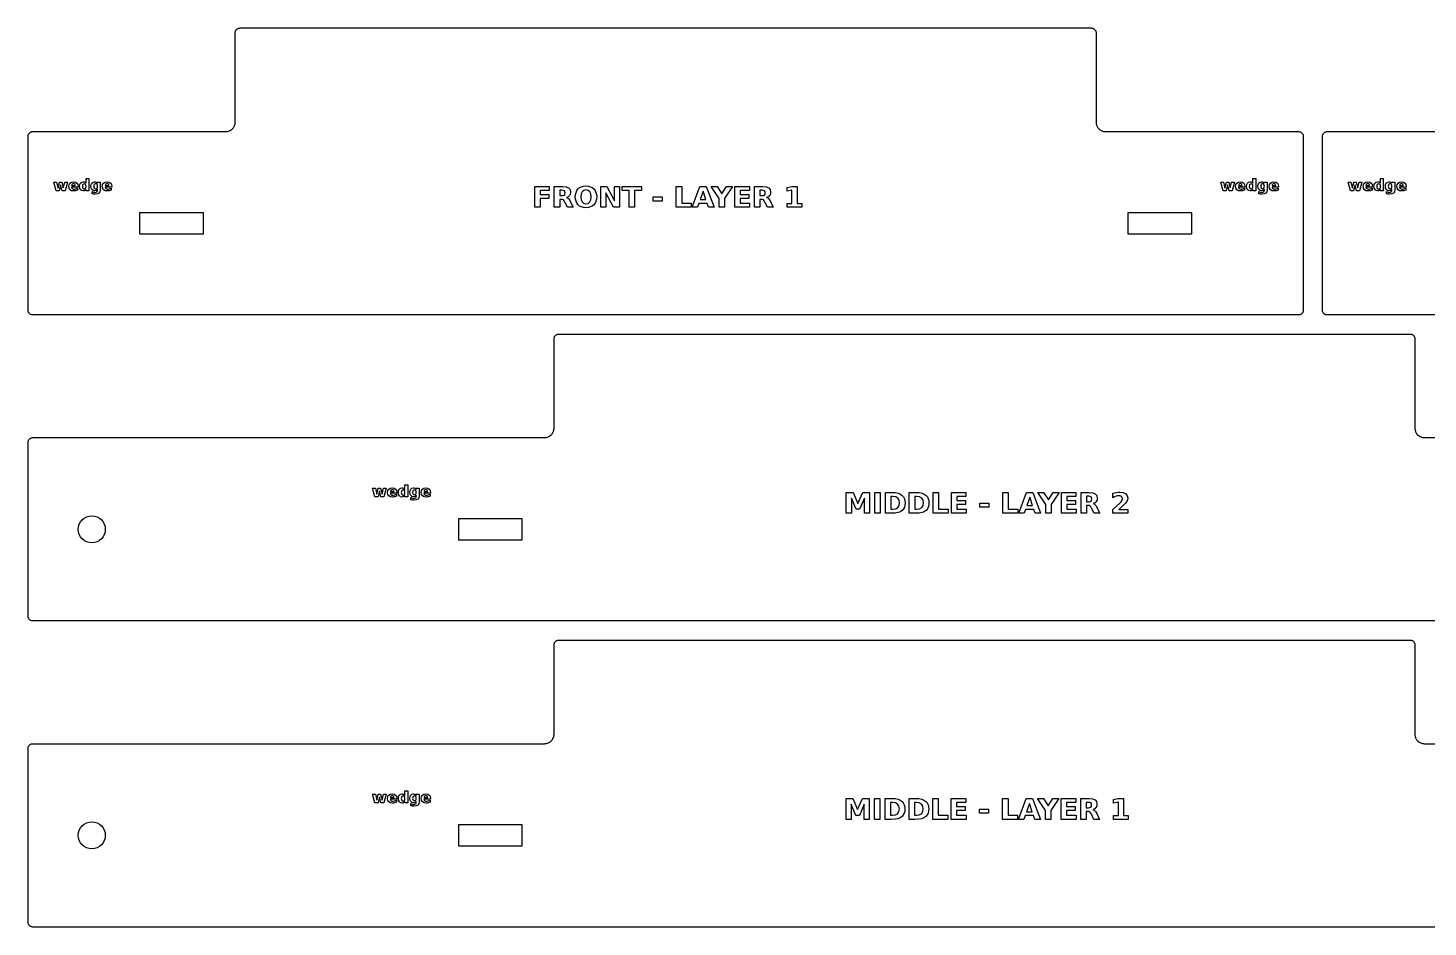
# Model space of a CAD drawing. Header units: millimetres. Extents: x 6 to 885, y 6 to 548.
# Drawn here: x 6 to 445.1, y 6 to 288 of the extents above; entities that cross this region are included whole.
import ezdxf

# ---------------------------------------------------------------- set-up
doc = ezdxf.new("R2010")
doc.units = ezdxf.units.MM
doc.layers.add('CUT', color=1, linetype='Continuous')
doc.layers.add('ENGRAVE', color=5, linetype='Continuous')

msp = doc.modelspace()

# ---------------------------------------------------------------- linework, layer by layer
at = {"layer": 'CUT'}
for points in [[(6.93, 198.11), (6.79, 198.18), (6.67, 198.25), (6.55, 198.34), (6.44, 198.44), (6.34, 198.55), (6.25, 198.67), (6.18, 198.79), (6.11, 198.93), (6.06, 199.06), (6.03, 199.21), (6.01, 199.35), (6, 199.5), (6, 254), (6.01, 254.15), (6.03, 254.29), (6.06, 254.44), (6.11, 254.57), (6.18, 254.71), (6.25, 254.83), (6.34, 254.95), (6.44, 255.06), (6.55, 255.16), (6.67, 255.25), (6.79, 255.32), (6.93, 255.39), (7.06, 255.44), (7.21, 255.47), (7.35, 255.49), (7.5, 255.5), (67.98, 255.5), (68.02, 255.5), (68.26, 255.51), (68.33, 255.52), (68.55, 255.55), (68.62, 255.57), (68.84, 255.62), (68.91, 255.64), (69.11, 255.72), (69.18, 255.74), (69.38, 255.84), (69.45, 255.87), (69.64, 255.99), (69.7, 256.03), (69.87, 256.16), (69.93, 256.21), (70.09, 256.35), (70.15, 256.41), (70.29, 256.57), (70.34, 256.63), (70.47, 256.8), (70.51, 256.86), (70.63, 257.05), (70.66, 257.12), (70.76, 257.32), (70.78, 257.39), (70.86, 257.59), (70.88, 257.66), (70.93, 257.88), (70.95, 257.95), (70.98, 258.17), (70.99, 258.24), (71, 258.48), (71, 258.52), (71, 286.5), (71.01, 286.65), (71.03, 286.79), (71.06, 286.94), (71.11, 287.07), (71.18, 287.21), (71.25, 287.33), (71.34, 287.45), (71.44, 287.56), (71.55, 287.66), (71.67, 287.75), (71.79, 287.82), (71.93, 287.89), (72.06, 287.94), (72.21, 287.97), (72.35, 287.99), (72.5, 288), (339.5, 288), (339.65, 287.99), (339.79, 287.97), (339.94, 287.94), (340.07, 287.89), (340.21, 287.82), (340.33, 287.75), (340.45, 287.66), (340.56, 287.56), (340.66, 287.45), (340.75, 287.33), (340.82, 287.21), (340.89, 287.07), (340.94, 286.94), (340.97, 286.79), (340.99, 286.65), (341, 286.5), (341, 258.52), (341, 258.48), (341.01, 258.24), (341.02, 258.17), (341.05, 257.95), (341.07, 257.88), (341.12, 257.66), (341.14, 257.59), (341.22, 257.39), (341.24, 257.32), (341.34, 257.12), (341.37, 257.05), (341.49, 256.86), (341.53, 256.8), (341.66, 256.63), (341.71, 256.57), (341.85, 256.41), (341.91, 256.35), (342.07, 256.21), (342.13, 256.16), (342.3, 256.03), (342.36, 255.99), (342.55, 255.87), (342.62, 255.84), (342.82, 255.74), (342.89, 255.72), (343.09, 255.64), (343.16, 255.62), (343.38, 255.57), (343.45, 255.55), (343.67, 255.52), (343.74, 255.51), (343.98, 255.5), (344.02, 255.5), (404.5, 255.5), (404.65, 255.49), (404.79, 255.47), (404.94, 255.44), (405.07, 255.39), (405.21, 255.32), (405.33, 255.25), (405.45, 255.16), (405.56, 255.06), (405.66, 254.95), (405.75, 254.83), (405.82, 254.71), (405.89, 254.57), (405.94, 254.44), (405.97, 254.29), (405.99, 254.15), (406, 254), (406, 199.5), (405.99, 199.35), (405.97, 199.21), (405.94, 199.06), (405.89, 198.93), (405.82, 198.79), (405.75, 198.67), (405.66, 198.55), (405.56, 198.44), (405.45, 198.34), (405.33, 198.25), (405.21, 198.18), (405.07, 198.11), (404.94, 198.06), (404.79, 198.03), (404.65, 198.01), (404.5, 198), (340.5, 198), (71.5, 198), (7.5, 198), (7.35, 198.01), (7.21, 198.03), (7.06, 198.06), (6.93, 198.11)], [(41, 230.05), (41, 223.45), (61, 223.45), (61, 230.05), (41, 230.05)], [(371, 230.05), (351, 230.05), (351, 223.45), (371, 223.45), (371, 230.05)], [(141, 134.05), (141, 127.45), (161, 127.45), (161, 134.05), (141, 134.05)], [(141, 38.05), (141, 31.45), (161, 31.45), (161, 38.05), (141, 38.05)]]:
    msp.add_lwpolyline(points, close=True, dxfattribs=at)
for points in [[(477.5, 198), (413.5, 198), (413.35, 198.01), (413.21, 198.03), (413.06, 198.06), (412.93, 198.11), (412.93, 198.11), (412.79, 198.18), (412.67, 198.25), (412.55, 198.34), (412.44, 198.44), (412.34, 198.55), (412.25, 198.67), (412.18, 198.79), (412.11, 198.93), (412.06, 199.06), (412.03, 199.21), (412.01, 199.35), (412, 199.5), (412, 254), (412.01, 254.15), (412.03, 254.29), (412.06, 254.44), (412.11, 254.57), (412.18, 254.71), (412.25, 254.83), (412.34, 254.95), (412.44, 255.06), (412.55, 255.16), (412.67, 255.25), (412.79, 255.32), (412.93, 255.39), (413.06, 255.44), (413.21, 255.47), (413.35, 255.49), (413.5, 255.5), (473.98, 255.5)], [(604.5, 102), (440.5, 102), (171.5, 102), (7.5, 102), (7.35, 102.01), (7.21, 102.03), (7.06, 102.06), (6.93, 102.11), (6.93, 102.11), (6.79, 102.18), (6.67, 102.25), (6.55, 102.34), (6.44, 102.44), (6.34, 102.55), (6.25, 102.67), (6.18, 102.79), (6.11, 102.93), (6.06, 103.06), (6.03, 103.21), (6.01, 103.35), (6, 103.5), (6, 158), (6.01, 158.15), (6.03, 158.29), (6.06, 158.44), (6.11, 158.57), (6.18, 158.71), (6.25, 158.83), (6.34, 158.95), (6.44, 159.06), (6.55, 159.16), (6.67, 159.25), (6.79, 159.32), (6.93, 159.39), (7.06, 159.44), (7.21, 159.47), (7.35, 159.49), (7.5, 159.5), (167.98, 159.5), (168.02, 159.5), (168.26, 159.51), (168.33, 159.52), (168.55, 159.55), (168.62, 159.57), (168.84, 159.62), (168.91, 159.64), (169.11, 159.72), (169.18, 159.74), (169.38, 159.84), (169.45, 159.87), (169.64, 159.99), (169.7, 160.03), (169.87, 160.16), (169.93, 160.21), (170.09, 160.35), (170.15, 160.41), (170.29, 160.57), (170.34, 160.63), (170.47, 160.8), (170.51, 160.86), (170.63, 161.05), (170.66, 161.12), (170.76, 161.32), (170.78, 161.39), (170.86, 161.59), (170.88, 161.66), (170.93, 161.88), (170.95, 161.95), (170.98, 162.17), (170.99, 162.24), (171, 162.48), (171, 162.52), (171, 190.5), (171.01, 190.65), (171.03, 190.79), (171.06, 190.94), (171.11, 191.07), (171.18, 191.21), (171.25, 191.33), (171.34, 191.45), (171.44, 191.56), (171.55, 191.66), (171.67, 191.75), (171.79, 191.82), (171.93, 191.89), (172.06, 191.94), (172.21, 191.97), (172.35, 191.99), (172.5, 192), (439.5, 192), (439.65, 191.99), (439.79, 191.97), (439.94, 191.94), (440.07, 191.89), (440.21, 191.82), (440.33, 191.75), (440.45, 191.66), (440.56, 191.56), (440.66, 191.45), (440.75, 191.33), (440.82, 191.21), (440.89, 191.07), (440.94, 190.94), (440.97, 190.79), (440.99, 190.65), (441, 190.5), (441, 162.52), (441, 162.48), (441.01, 162.24), (441.02, 162.17), (441.05, 161.95), (441.07, 161.88), (441.12, 161.66), (441.14, 161.59), (441.22, 161.39), (441.24, 161.32), (441.34, 161.12), (441.37, 161.05), (441.49, 160.86), (441.53, 160.8), (441.66, 160.63), (441.71, 160.57), (441.85, 160.41), (441.91, 160.35), (442.07, 160.21), (442.13, 160.16), (442.3, 160.03), (442.36, 159.99), (442.55, 159.87), (442.62, 159.84), (442.82, 159.74), (442.89, 159.72), (443.09, 159.64), (443.16, 159.62), (443.38, 159.57), (443.45, 159.55), (443.67, 159.52), (443.74, 159.51), (443.98, 159.5), (444.02, 159.5), (604.5, 159.5)], [(604.5, 6), (440.5, 6), (171.5, 6), (7.5, 6), (7.35, 6.01), (7.21, 6.03), (7.06, 6.06), (6.93, 6.11), (6.93, 6.11), (6.79, 6.18), (6.67, 6.25), (6.55, 6.34), (6.44, 6.44), (6.34, 6.55), (6.25, 6.67), (6.18, 6.79), (6.11, 6.93), (6.06, 7.06), (6.03, 7.21), (6.01, 7.35), (6, 7.5), (6, 62), (6.01, 62.15), (6.03, 62.29), (6.06, 62.44), (6.11, 62.57), (6.18, 62.71), (6.25, 62.83), (6.34, 62.95), (6.44, 63.06), (6.55, 63.16), (6.67, 63.25), (6.79, 63.32), (6.93, 63.39), (7.06, 63.44), (7.21, 63.47), (7.35, 63.49), (7.5, 63.5), (167.98, 63.5), (168.02, 63.5), (168.26, 63.51), (168.33, 63.52), (168.55, 63.55), (168.62, 63.57), (168.84, 63.62), (168.91, 63.64), (169.11, 63.72), (169.18, 63.74), (169.38, 63.84), (169.45, 63.87), (169.64, 63.99), (169.7, 64.03), (169.87, 64.16), (169.93, 64.21), (170.09, 64.35), (170.15, 64.41), (170.29, 64.57), (170.34, 64.63), (170.47, 64.8), (170.51, 64.86), (170.63, 65.05), (170.66, 65.12), (170.76, 65.32), (170.78, 65.39), (170.86, 65.59), (170.88, 65.66), (170.93, 65.88), (170.95, 65.95), (170.98, 66.17), (170.99, 66.24), (171, 66.48), (171, 66.52), (171, 94.5), (171.01, 94.65), (171.03, 94.79), (171.06, 94.94), (171.11, 95.07), (171.18, 95.21), (171.25, 95.33), (171.34, 95.45), (171.44, 95.56), (171.55, 95.66), (171.67, 95.75), (171.79, 95.82), (171.93, 95.89), (172.06, 95.94), (172.21, 95.97), (172.35, 95.99), (172.5, 96), (439.5, 96), (439.65, 95.99), (439.79, 95.97), (439.94, 95.94), (440.07, 95.89), (440.21, 95.82), (440.33, 95.75), (440.45, 95.66), (440.56, 95.56), (440.66, 95.45), (440.75, 95.33), (440.82, 95.21), (440.89, 95.07), (440.94, 94.94), (440.97, 94.79), (440.99, 94.65), (441, 94.5), (441, 66.52), (441, 66.48), (441.01, 66.24), (441.02, 66.17), (441.05, 65.95), (441.07, 65.88), (441.12, 65.66), (441.14, 65.59), (441.22, 65.39), (441.24, 65.32), (441.34, 65.12), (441.37, 65.05), (441.49, 64.86), (441.53, 64.8), (441.66, 64.63), (441.71, 64.57), (441.85, 64.41), (441.91, 64.35), (442.07, 64.21), (442.13, 64.16), (442.3, 64.03), (442.36, 63.99), (442.55, 63.87), (442.62, 63.84), (442.82, 63.74), (442.89, 63.72), (443.09, 63.64), (443.16, 63.62), (443.38, 63.57), (443.45, 63.55), (443.67, 63.52), (443.74, 63.51), (443.98, 63.5), (444.02, 63.5), (604.5, 63.5)]]:
    msp.add_lwpolyline(points, dxfattribs=at)
for centre in [(26, 130.75), (26, 34.75)]:
    msp.add_circle(centre, 4.25, dxfattribs=at)
at = {"layer": 'ENGRAVE'}
for points in [[(14.1, 239.68), (14.95, 239.68), (15.41, 237.8), (15.88, 239.68), (16.6, 239.68), (17.06, 237.82), (17.53, 239.68), (18.38, 239.68), (17.65, 236.95), (16.7, 236.95), (16.24, 238.83), (15.78, 236.95), (14.82, 236.95), (14.1, 239.68)], [(21.7, 238.32), (21.7, 238.08), (19.65, 238.08), (19.73, 237.81), (19.88, 237.61), (20.1, 237.5), (20.41, 237.46), (20.69, 237.48), (20.97, 237.54), (21.27, 237.65), (21.57, 237.79), (21.57, 237.12), (21.26, 237.01), (20.95, 236.94), (20.64, 236.89), (20.33, 236.88), (19.67, 236.97), (19.17, 237.26), (18.87, 237.71), (18.76, 238.31), (18.86, 238.91), (19.17, 239.37), (19.65, 239.65), (20.28, 239.75), (20.86, 239.65), (21.31, 239.36), (21.6, 238.91), (21.7, 238.32)], [(20.8, 238.61), (20.76, 238.84), (20.65, 239.02), (20.49, 239.13), (20.27, 239.17), (20.04, 239.13), (19.86, 239.03), (19.73, 238.85), (19.66, 238.61), (20.8, 238.61)], [(24.22, 239.28), (24.22, 240.75), (25.1, 240.75), (25.1, 236.95), (24.22, 236.95), (24.22, 237.35), (24.03, 237.14), (23.82, 236.99), (23.59, 236.91), (23.32, 236.88), (22.86, 236.98), (22.49, 237.28), (22.25, 237.74), (22.16, 238.31), (22.25, 238.89), (22.49, 239.35), (22.86, 239.65), (23.32, 239.75), (23.59, 239.72), (23.82, 239.64), (24.03, 239.49), (24.22, 239.28)], [(23.64, 237.51), (23.89, 237.57), (24.07, 237.72), (24.18, 237.97), (24.22, 238.31), (24.18, 238.66), (24.07, 238.91), (23.89, 239.06), (23.64, 239.12), (23.4, 239.06), (23.22, 238.91), (23.11, 238.66), (23.07, 238.31), (23.11, 237.97), (23.22, 237.72), (23.4, 237.57), (23.64, 237.51)], [(27.8, 237.41), (27.61, 237.21), (27.4, 237.06), (27.17, 236.98), (26.9, 236.95), (26.44, 237.05), (26.07, 237.34), (25.83, 237.79), (25.74, 238.35), (25.83, 238.91), (26.07, 239.35), (26.44, 239.65), (26.9, 239.75), (27.17, 239.72), (27.4, 239.63), (27.61, 239.49), (27.8, 239.28), (27.8, 239.68), (28.68, 239.68), (28.68, 237.23), (28.57, 236.64), (28.26, 236.22), (27.75, 235.96), (27.05, 235.87), (26.8, 235.88), (26.56, 235.91), (26.32, 235.96), (26.08, 236.03), (26.08, 236.71), (26.3, 236.6), (26.53, 236.51), (26.75, 236.47), (26.97, 236.45), (27.34, 236.5), (27.6, 236.64), (27.75, 236.88), (27.8, 237.23), (27.8, 237.41)], [(27.22, 239.12), (26.98, 239.07), (26.8, 238.91), (26.69, 238.67), (26.65, 238.35), (26.69, 238.02), (26.8, 237.78), (26.98, 237.63), (27.22, 237.59), (27.47, 237.64), (27.65, 237.79), (27.76, 238.03), (27.8, 238.35), (27.76, 238.67), (27.65, 238.91), (27.47, 239.07), (27.22, 239.12)], [(32.25, 238.32), (32.25, 238.08), (30.2, 238.08), (30.28, 237.81), (30.43, 237.61), (30.65, 237.5), (30.96, 237.46), (31.24, 237.48), (31.52, 237.54), (31.82, 237.65), (32.12, 237.79), (32.12, 237.12), (31.81, 237.01), (31.5, 236.94), (31.19, 236.89), (30.88, 236.88), (30.22, 236.97), (29.72, 237.26), (29.42, 237.71), (29.31, 238.31), (29.41, 238.91), (29.72, 239.37), (30.2, 239.65), (30.83, 239.75), (31.41, 239.65), (31.86, 239.36), (32.15, 238.91), (32.25, 238.32)], [(31.35, 238.61), (31.31, 238.84), (31.2, 239.02), (31.04, 239.13), (30.82, 239.17), (30.59, 239.13), (30.41, 239.03), (30.28, 238.85), (30.21, 238.61), (31.35, 238.61)], [(164.93, 238.32), (169.5, 238.32), (169.5, 237.04), (166.63, 237.04), (166.63, 235.82), (169.33, 235.82), (169.33, 234.54), (166.63, 234.54), (166.63, 231.76), (164.93, 231.76), (164.93, 238.32)], [(172.77, 234.24), (172.77, 231.76), (171.08, 231.76), (171.08, 238.32), (173.67, 238.32), (174.79, 238.21), (175.57, 237.89), (176.02, 237.32), (176.17, 236.51), (176.09, 235.92), (175.85, 235.44), (175.46, 235.08), (174.91, 234.83), (175.24, 234.7), (175.53, 234.47), (175.81, 234.12), (176.09, 233.62), (177.01, 231.76), (175.2, 231.76), (174.4, 233.39), (174.16, 233.8), (173.91, 234.06), (173.62, 234.2), (173.25, 234.24), (172.77, 234.24)], [(181.01, 238.44), (181.76, 238.38), (183, 237.93), (183.49, 237.53), (183.88, 237.04), (184.33, 235.79), (184.38, 235.03), (184.33, 234.28), (183.88, 233.03), (183.49, 232.54), (183, 232.14), (181.76, 231.69), (181.01, 231.63), (180.26, 231.69), (179.02, 232.14), (178.53, 232.54), (178.14, 233.03), (177.69, 234.28), (177.63, 235.03), (177.69, 235.79), (178.14, 237.04), (178.53, 237.53), (179.02, 237.93), (180.26, 238.38), (181.01, 238.44)], [(181.01, 237.21), (180.32, 237.07), (179.81, 236.64), (179.49, 235.95), (179.38, 235.03), (179.49, 234.12), (179.81, 233.43), (180.32, 233), (181.01, 232.86), (181.7, 233), (182.21, 233.43), (182.53, 234.12), (182.64, 235.03), (182.53, 235.95), (182.21, 236.64), (181.7, 237.07), (181.01, 237.21)], [(185.66, 238.32), (187.55, 238.32), (189.94, 233.82), (189.94, 238.32), (191.54, 238.32), (191.54, 231.76), (189.65, 231.76), (187.27, 236.26), (187.27, 231.76), (185.66, 231.76), (185.66, 238.32)], [(192.41, 238.32), (198.46, 238.32), (198.46, 237.04), (196.28, 237.04), (196.28, 231.76), (194.59, 231.76), (194.59, 237.04), (192.41, 237.04), (192.41, 238.32)], [(219.05, 232.96), (216.41, 232.96), (215.99, 231.76), (214.29, 231.76), (216.72, 238.32), (218.74, 238.32), (221.17, 231.76), (219.47, 231.76), (219.05, 232.96)], [(220.26, 238.32), (222.11, 238.32), (223.61, 235.98), (225.1, 238.32), (226.95, 238.32), (224.45, 234.52), (224.45, 231.76), (222.76, 231.76), (222.76, 234.52), (220.26, 238.32)], [(227.69, 238.32), (232.26, 238.32), (232.26, 237.04), (229.38, 237.04), (229.38, 235.82), (232.09, 235.82), (232.09, 234.54), (229.38, 234.54), (229.38, 233.04), (232.35, 233.04), (232.35, 231.76), (227.69, 231.76), (227.69, 238.32)], [(235.53, 234.24), (235.53, 231.76), (233.84, 231.76), (233.84, 238.32), (236.42, 238.32), (237.55, 238.21), (238.32, 237.89), (238.78, 237.32), (238.93, 236.51), (238.85, 235.92), (238.61, 235.44), (238.22, 235.08), (237.67, 234.83), (238, 234.7), (238.29, 234.47), (238.57, 234.12), (238.85, 233.62), (239.76, 231.76), (237.96, 231.76), (237.16, 233.39), (236.92, 233.8), (236.67, 234.06), (236.38, 234.2), (236.01, 234.24), (235.53, 234.24)], [(244.13, 232.93), (245.63, 232.93), (245.63, 237.17), (244.09, 236.85), (244.09, 238.01), (245.62, 238.32), (247.22, 238.32), (247.22, 232.93), (248.72, 232.93), (248.72, 231.76), (244.13, 231.76), (244.13, 232.93)], [(380.1, 239.68), (380.95, 239.68), (381.41, 237.8), (381.88, 239.68), (382.6, 239.68), (383.06, 237.82), (383.52, 239.68), (384.38, 239.68), (383.65, 236.95), (382.7, 236.95), (382.24, 238.83), (381.78, 236.95), (380.82, 236.95), (380.1, 239.68)], [(387.7, 238.32), (387.7, 238.08), (385.65, 238.08), (385.73, 237.81), (385.88, 237.61), (386.1, 237.5), (386.41, 237.46), (386.69, 237.48), (386.97, 237.54), (387.27, 237.65), (387.57, 237.79), (387.57, 237.12), (387.26, 237.01), (386.95, 236.94), (386.64, 236.89), (386.33, 236.88), (385.67, 236.97), (385.17, 237.26), (384.87, 237.71), (384.76, 238.31), (384.86, 238.91), (385.17, 239.37), (385.65, 239.65), (386.28, 239.75), (386.86, 239.65), (387.31, 239.36), (387.6, 238.91), (387.7, 238.32)], [(386.8, 238.61), (386.76, 238.84), (386.65, 239.02), (386.49, 239.13), (386.27, 239.17), (386.04, 239.13), (385.86, 239.03), (385.73, 238.85), (385.66, 238.61), (386.8, 238.61)], [(390.22, 239.28), (390.22, 240.75), (391.1, 240.75), (391.1, 236.95), (390.22, 236.95), (390.22, 237.35), (390.03, 237.14), (389.82, 236.99), (389.59, 236.91), (389.32, 236.88), (388.86, 236.98), (388.49, 237.28), (388.25, 237.74), (388.16, 238.31), (388.25, 238.89), (388.49, 239.35), (388.86, 239.65), (389.32, 239.75), (389.59, 239.72), (389.82, 239.64), (390.03, 239.49), (390.22, 239.28)], [(389.64, 237.51), (389.89, 237.57), (390.07, 237.72), (390.18, 237.97), (390.22, 238.31), (390.18, 238.66), (390.07, 238.91), (389.89, 239.06), (389.64, 239.12), (389.4, 239.06), (389.22, 238.91), (389.11, 238.66), (389.07, 238.31), (389.11, 237.97), (389.22, 237.72), (389.4, 237.57), (389.64, 237.51)], [(393.8, 237.41), (393.61, 237.21), (393.4, 237.06), (393.17, 236.98), (392.9, 236.95), (392.44, 237.05), (392.07, 237.34), (391.83, 237.79), (391.74, 238.35), (391.83, 238.91), (392.07, 239.35), (392.44, 239.65), (392.9, 239.75), (393.17, 239.72), (393.4, 239.63), (393.61, 239.49), (393.8, 239.28), (393.8, 239.68), (394.68, 239.68), (394.68, 237.23), (394.57, 236.64), (394.26, 236.22), (393.75, 235.96), (393.05, 235.87), (392.8, 235.88), (392.56, 235.91), (392.32, 235.96), (392.08, 236.03), (392.08, 236.71), (392.3, 236.6), (392.53, 236.51), (392.75, 236.47), (392.97, 236.45), (393.34, 236.5), (393.6, 236.64), (393.75, 236.88), (393.8, 237.23), (393.8, 237.41)], [(393.22, 239.12), (392.98, 239.07), (392.8, 238.91), (392.69, 238.67), (392.65, 238.35), (392.69, 238.02), (392.8, 237.78), (392.98, 237.63), (393.22, 237.59), (393.47, 237.64), (393.65, 237.79), (393.76, 238.03), (393.8, 238.35), (393.76, 238.67), (393.65, 238.91), (393.47, 239.07), (393.22, 239.12)], [(398.25, 238.32), (398.25, 238.08), (396.2, 238.08), (396.27, 237.81), (396.43, 237.61), (396.65, 237.5), (396.96, 237.46), (397.24, 237.48), (397.52, 237.54), (397.82, 237.65), (398.12, 237.79), (398.12, 237.12), (397.81, 237.01), (397.5, 236.94), (397.19, 236.89), (396.88, 236.88), (396.22, 236.97), (395.72, 237.26), (395.42, 237.71), (395.31, 238.31), (395.41, 238.91), (395.72, 239.37), (396.2, 239.65), (396.83, 239.75), (397.41, 239.65), (397.86, 239.36), (398.15, 238.91), (398.25, 238.32)], [(397.35, 238.61), (397.31, 238.84), (397.2, 239.02), (397.04, 239.13), (396.82, 239.17), (396.59, 239.13), (396.41, 239.03), (396.28, 238.85), (396.21, 238.61), (397.35, 238.61)], [(420.1, 239.68), (420.95, 239.68), (421.41, 237.8), (421.88, 239.68), (422.6, 239.68), (423.06, 237.82), (423.52, 239.68), (424.38, 239.68), (423.65, 236.95), (422.7, 236.95), (422.24, 238.83), (421.78, 236.95), (420.82, 236.95), (420.1, 239.68)], [(427.7, 238.32), (427.7, 238.08), (425.65, 238.08), (425.73, 237.81), (425.88, 237.61), (426.1, 237.5), (426.41, 237.46), (426.69, 237.48), (426.97, 237.54), (427.27, 237.65), (427.57, 237.79), (427.57, 237.12), (427.26, 237.01), (426.95, 236.94), (426.64, 236.89), (426.33, 236.88), (425.67, 236.97), (425.17, 237.26), (424.87, 237.71), (424.76, 238.31), (424.86, 238.91), (425.17, 239.37), (425.65, 239.65), (426.28, 239.75), (426.86, 239.65), (427.31, 239.36), (427.6, 238.91), (427.7, 238.32)], [(426.8, 238.61), (426.76, 238.84), (426.65, 239.02), (426.49, 239.13), (426.27, 239.17), (426.04, 239.13), (425.86, 239.03), (425.73, 238.85), (425.66, 238.61), (426.8, 238.61)], [(430.22, 239.28), (430.22, 240.75), (431.1, 240.75), (431.1, 236.95), (430.22, 236.95), (430.22, 237.35), (430.03, 237.14), (429.82, 236.99), (429.59, 236.91), (429.32, 236.88), (428.86, 236.98), (428.49, 237.28), (428.25, 237.74), (428.16, 238.31), (428.25, 238.89), (428.49, 239.35), (428.86, 239.65), (429.32, 239.75), (429.59, 239.72), (429.82, 239.64), (430.03, 239.49), (430.22, 239.28)], [(429.64, 237.51), (429.89, 237.57), (430.07, 237.72), (430.18, 237.97), (430.22, 238.31), (430.18, 238.66), (430.07, 238.91), (429.89, 239.06), (429.64, 239.12), (429.4, 239.06), (429.22, 238.91), (429.11, 238.66), (429.07, 238.31), (429.11, 237.97), (429.22, 237.72), (429.4, 237.57), (429.64, 237.51)], [(433.8, 237.41), (433.61, 237.21), (433.4, 237.06), (433.17, 236.98), (432.9, 236.95), (432.44, 237.05), (432.07, 237.34), (431.83, 237.79), (431.74, 238.35), (431.83, 238.91), (432.07, 239.35), (432.44, 239.65), (432.9, 239.75), (433.17, 239.72), (433.4, 239.63), (433.61, 239.49), (433.8, 239.28), (433.8, 239.68), (434.68, 239.68), (434.68, 237.23), (434.57, 236.64), (434.26, 236.22), (433.75, 235.96), (433.05, 235.87), (432.8, 235.88), (432.56, 235.91), (432.32, 235.96), (432.08, 236.03), (432.08, 236.71), (432.3, 236.6), (432.53, 236.51), (432.75, 236.47), (432.97, 236.45), (433.34, 236.5), (433.6, 236.64), (433.75, 236.88), (433.8, 237.23), (433.8, 237.41)], [(433.22, 239.12), (432.98, 239.07), (432.8, 238.91), (432.69, 238.67), (432.65, 238.35), (432.69, 238.02), (432.8, 237.78), (432.98, 237.63), (433.22, 237.59), (433.47, 237.64), (433.65, 237.79), (433.76, 238.03), (433.8, 238.35), (433.76, 238.67), (433.65, 238.91), (433.47, 239.07), (433.22, 239.12)], [(438.25, 238.32), (438.25, 238.08), (436.2, 238.08), (436.27, 237.81), (436.43, 237.61), (436.65, 237.5), (436.96, 237.46), (437.24, 237.48), (437.52, 237.54), (437.82, 237.65), (438.12, 237.79), (438.12, 237.12), (437.81, 237.01), (437.5, 236.94), (437.19, 236.89), (436.88, 236.88), (436.22, 236.97), (435.72, 237.26), (435.42, 237.71), (435.31, 238.31), (435.41, 238.91), (435.72, 239.37), (436.2, 239.65), (436.83, 239.75), (437.41, 239.65), (437.86, 239.36), (438.15, 238.91), (438.25, 238.32)], [(437.35, 238.61), (437.31, 238.84), (437.2, 239.02), (437.04, 239.13), (436.82, 239.17), (436.59, 239.13), (436.41, 239.03), (436.28, 238.85), (436.21, 238.61), (437.35, 238.61)], [(173.49, 235.41), (173.94, 235.46), (174.25, 235.61), (174.42, 235.87), (174.48, 236.26), (174.42, 236.64), (174.25, 236.9), (173.94, 237.05), (173.49, 237.1), (172.77, 237.1), (172.77, 235.41), (173.49, 235.41)], [(236.24, 235.41), (236.7, 235.46), (237.01, 235.61), (237.18, 235.87), (237.24, 236.26), (237.18, 236.64), (237.01, 236.9), (236.7, 237.05), (236.24, 237.1), (235.53, 237.1), (235.53, 235.41), (236.24, 235.41)], [(114.1, 143.68), (114.95, 143.68), (115.41, 141.8), (115.88, 143.68), (116.6, 143.68), (117.06, 141.82), (117.53, 143.68), (118.38, 143.68), (117.65, 140.95), (116.7, 140.95), (116.24, 142.83), (115.78, 140.95), (114.82, 140.95), (114.1, 143.68)], [(121.7, 142.32), (121.7, 142.08), (119.65, 142.08), (119.73, 141.81), (119.88, 141.61), (120.1, 141.5), (120.41, 141.46), (120.69, 141.48), (120.97, 141.54), (121.27, 141.65), (121.57, 141.79), (121.57, 141.12), (121.26, 141.01), (120.95, 140.94), (120.64, 140.89), (120.33, 140.88), (119.67, 140.97), (119.17, 141.26), (118.87, 141.71), (118.76, 142.31), (118.86, 142.91), (119.17, 143.37), (119.65, 143.65), (120.28, 143.75), (120.86, 143.65), (121.31, 143.36), (121.6, 142.91), (121.7, 142.32)], [(120.8, 142.61), (120.76, 142.84), (120.65, 143.02), (120.49, 143.13), (120.27, 143.17), (120.04, 143.13), (119.86, 143.03), (119.73, 142.85), (119.66, 142.61), (120.8, 142.61)], [(124.22, 143.28), (124.22, 144.75), (125.1, 144.75), (125.1, 140.95), (124.22, 140.95), (124.22, 141.35), (124.03, 141.14), (123.82, 140.99), (123.59, 140.91), (123.32, 140.88), (122.86, 140.98), (122.49, 141.28), (122.25, 141.74), (122.16, 142.31), (122.25, 142.89), (122.49, 143.35), (122.86, 143.65), (123.32, 143.75), (123.59, 143.72), (123.82, 143.64), (124.03, 143.49), (124.22, 143.28)], [(123.64, 141.51), (123.89, 141.57), (124.07, 141.72), (124.18, 141.97), (124.22, 142.31), (124.18, 142.66), (124.07, 142.91), (123.89, 143.06), (123.64, 143.12), (123.4, 143.06), (123.22, 142.91), (123.11, 142.66), (123.07, 142.31), (123.11, 141.97), (123.22, 141.72), (123.4, 141.57), (123.64, 141.51)], [(127.8, 141.41), (127.61, 141.21), (127.4, 141.06), (127.17, 140.98), (126.9, 140.95), (126.44, 141.05), (126.07, 141.34), (125.83, 141.79), (125.74, 142.35), (125.83, 142.91), (126.07, 143.35), (126.44, 143.65), (126.9, 143.75), (127.17, 143.72), (127.4, 143.63), (127.61, 143.49), (127.8, 143.28), (127.8, 143.68), (128.68, 143.68), (128.68, 141.23), (128.57, 140.64), (128.26, 140.22), (127.75, 139.96), (127.05, 139.87), (126.8, 139.88), (126.56, 139.91), (126.32, 139.96), (126.08, 140.03), (126.08, 140.71), (126.3, 140.6), (126.53, 140.51), (126.75, 140.47), (126.97, 140.45), (127.34, 140.5), (127.6, 140.64), (127.75, 140.88), (127.8, 141.23), (127.8, 141.41)], [(127.22, 143.12), (126.98, 143.07), (126.8, 142.91), (126.69, 142.67), (126.65, 142.35), (126.69, 142.02), (126.8, 141.78), (126.98, 141.63), (127.22, 141.59), (127.47, 141.64), (127.65, 141.79), (127.76, 142.03), (127.8, 142.35), (127.76, 142.67), (127.65, 142.91), (127.47, 143.07), (127.22, 143.12)], [(132.25, 142.32), (132.25, 142.08), (130.2, 142.08), (130.28, 141.81), (130.43, 141.61), (130.65, 141.5), (130.96, 141.46), (131.24, 141.48), (131.52, 141.54), (131.82, 141.65), (132.12, 141.79), (132.12, 141.12), (131.81, 141.01), (131.5, 140.94), (131.19, 140.89), (130.88, 140.88), (130.22, 140.97), (129.72, 141.26), (129.42, 141.71), (129.31, 142.31), (129.41, 142.91), (129.72, 143.37), (130.2, 143.65), (130.83, 143.75), (131.41, 143.65), (131.86, 143.36), (132.15, 142.91), (132.25, 142.32)], [(131.35, 142.61), (131.31, 142.84), (131.2, 143.02), (131.04, 143.13), (130.82, 143.17), (130.59, 143.13), (130.41, 143.03), (130.28, 142.85), (130.21, 142.61), (131.35, 142.61)], [(262.65, 142.32), (264.8, 142.32), (266.3, 138.81), (267.8, 142.32), (269.95, 142.32), (269.95, 135.76), (268.35, 135.76), (268.35, 140.56), (266.84, 137.02), (265.77, 137.02), (264.25, 140.56), (264.25, 135.76), (262.65, 135.76), (262.65, 142.32)], [(274.96, 142.32), (276.74, 142.32), (278.04, 142.27), (278.96, 142.11), (279.64, 141.82), (280.22, 141.38), (280.62, 140.91), (280.9, 140.36), (281.07, 139.74), (281.13, 139.05), (281.07, 138.34), (280.9, 137.72), (280.62, 137.17), (280.22, 136.7), (279.64, 136.26), (278.95, 135.97), (278.03, 135.81), (276.74, 135.76), (274.96, 135.76), (274.96, 142.32)], [(276.65, 141.04), (276.65, 137.04), (277.25, 137.04), (278.17, 137.17), (278.84, 137.55), (279.25, 138.18), (279.39, 139.05), (279.25, 139.91), (278.84, 140.53), (278.17, 140.91), (277.25, 141.04), (276.65, 141.04)], [(282.43, 142.32), (284.21, 142.32), (285.51, 142.27), (286.44, 142.11), (287.12, 141.82), (287.69, 141.38), (288.09, 140.91), (288.38, 140.36), (288.54, 139.74), (288.6, 139.05), (288.54, 138.34), (288.38, 137.72), (288.09, 137.17), (287.69, 136.7), (287.11, 136.26), (286.43, 135.97), (285.5, 135.81), (284.21, 135.76), (282.43, 135.76), (282.43, 142.32)], [(284.12, 141.04), (284.12, 137.04), (284.72, 137.04), (285.64, 137.17), (286.31, 137.55), (286.72, 138.18), (286.86, 139.05), (286.72, 139.91), (286.31, 140.53), (285.64, 140.91), (284.72, 141.04), (284.12, 141.04)], [(295.63, 142.32), (300.2, 142.32), (300.2, 141.04), (297.32, 141.04), (297.32, 139.82), (300.03, 139.82), (300.03, 138.54), (297.32, 138.54), (297.32, 137.04), (300.29, 137.04), (300.29, 135.76), (295.63, 135.76), (295.63, 142.32)], [(321.5, 136.96), (318.85, 136.96), (318.44, 135.76), (316.73, 135.76), (319.16, 142.32), (321.18, 142.32), (323.61, 135.76), (321.91, 135.76), (321.5, 136.96)], [(322.71, 142.32), (324.56, 142.32), (326.05, 139.98), (327.55, 142.32), (329.4, 142.32), (326.9, 138.52), (326.9, 135.76), (325.21, 135.76), (325.21, 138.52), (322.71, 142.32)], [(330.14, 142.32), (334.7, 142.32), (334.7, 141.04), (331.83, 141.04), (331.83, 139.82), (334.53, 139.82), (334.53, 138.54), (331.83, 138.54), (331.83, 137.04), (334.8, 137.04), (334.8, 135.76), (330.14, 135.76), (330.14, 142.32)], [(337.98, 138.24), (337.98, 135.76), (336.29, 135.76), (336.29, 142.32), (338.87, 142.32), (339.99, 142.21), (340.77, 141.89), (341.22, 141.32), (341.37, 140.51), (341.3, 139.92), (341.06, 139.44), (340.67, 139.08), (340.11, 138.83), (340.44, 138.7), (340.73, 138.47), (341.01, 138.12), (341.29, 137.62), (342.21, 135.76), (340.41, 135.76), (339.61, 137.39), (339.36, 137.8), (339.12, 138.06), (338.83, 138.2), (338.46, 138.24), (337.98, 138.24)], [(338.69, 139.41), (339.15, 139.46), (339.45, 139.61), (339.62, 139.87), (339.68, 140.26), (339.62, 140.64), (339.45, 140.9), (339.15, 141.05), (338.69, 141.1), (337.98, 141.1), (337.98, 139.41), (338.69, 139.41)], [(348.12, 137), (351, 137), (351, 135.76), (346.23, 135.76), (346.23, 137), (348.63, 139.12), (348.91, 139.4), (349.1, 139.68), (349.22, 139.97), (349.26, 140.26), (349.18, 140.68), (348.95, 141), (348.59, 141.21), (348.12, 141.28), (347.71, 141.24), (347.26, 141.12), (346.77, 140.9), (346.25, 140.61), (346.25, 142.05), (346.82, 142.22), (347.38, 142.34), (347.93, 142.41), (348.48, 142.44), (349.52, 142.31), (350.31, 141.92), (350.8, 141.3), (350.96, 140.48), (350.89, 139.96), (350.68, 139.48), (350.25, 138.93), (349.52, 138.23), (348.12, 137)], [(124.22, 47.28), (124.22, 48.75), (125.1, 48.75), (125.1, 44.95), (124.22, 44.95), (124.22, 45.35), (124.03, 45.14), (123.82, 44.99), (123.59, 44.91), (123.32, 44.88), (122.86, 44.98), (122.49, 45.28), (122.25, 45.74), (122.16, 46.31), (122.25, 46.89), (122.49, 47.35), (122.86, 47.65), (123.32, 47.75), (123.59, 47.72), (123.82, 47.64), (124.03, 47.49), (124.22, 47.28)], [(114.1, 47.68), (114.95, 47.68), (115.41, 45.8), (115.88, 47.68), (116.6, 47.68), (117.06, 45.82), (117.53, 47.68), (118.38, 47.68), (117.65, 44.95), (116.7, 44.95), (116.24, 46.83), (115.78, 44.95), (114.82, 44.95), (114.1, 47.68)], [(121.7, 46.32), (121.7, 46.08), (119.65, 46.08), (119.73, 45.81), (119.88, 45.61), (120.1, 45.5), (120.41, 45.46), (120.69, 45.48), (120.97, 45.54), (121.27, 45.65), (121.57, 45.79), (121.57, 45.12), (121.26, 45.01), (120.95, 44.94), (120.64, 44.89), (120.33, 44.88), (119.67, 44.97), (119.17, 45.26), (118.87, 45.71), (118.76, 46.31), (118.86, 46.91), (119.17, 47.37), (119.65, 47.65), (120.28, 47.75), (120.86, 47.65), (121.31, 47.36), (121.6, 46.91), (121.7, 46.32)], [(120.8, 46.61), (120.76, 46.84), (120.65, 47.02), (120.49, 47.13), (120.27, 47.17), (120.04, 47.13), (119.86, 47.03), (119.73, 46.85), (119.66, 46.61), (120.8, 46.61)], [(123.64, 45.51), (123.89, 45.57), (124.07, 45.72), (124.18, 45.97), (124.22, 46.31), (124.18, 46.66), (124.07, 46.91), (123.89, 47.06), (123.64, 47.12), (123.4, 47.06), (123.22, 46.91), (123.11, 46.66), (123.07, 46.31), (123.11, 45.97), (123.22, 45.72), (123.4, 45.57), (123.64, 45.51)], [(127.8, 45.41), (127.61, 45.21), (127.4, 45.06), (127.17, 44.98), (126.9, 44.95), (126.44, 45.05), (126.07, 45.34), (125.83, 45.79), (125.74, 46.35), (125.83, 46.91), (126.07, 47.35), (126.44, 47.65), (126.9, 47.75), (127.17, 47.72), (127.4, 47.63), (127.61, 47.49), (127.8, 47.28), (127.8, 47.68), (128.68, 47.68), (128.68, 45.23), (128.57, 44.64), (128.26, 44.22), (127.75, 43.96), (127.05, 43.87), (126.8, 43.88), (126.56, 43.91), (126.32, 43.96), (126.08, 44.03), (126.08, 44.71), (126.3, 44.6), (126.53, 44.51), (126.75, 44.47), (126.97, 44.45), (127.34, 44.5), (127.6, 44.64), (127.75, 44.88), (127.8, 45.23), (127.8, 45.41)], [(127.22, 47.12), (126.98, 47.07), (126.8, 46.91), (126.69, 46.67), (126.65, 46.35), (126.69, 46.02), (126.8, 45.78), (126.98, 45.63), (127.22, 45.59), (127.47, 45.64), (127.65, 45.79), (127.76, 46.03), (127.8, 46.35), (127.76, 46.67), (127.65, 46.91), (127.47, 47.07), (127.22, 47.12)], [(132.25, 46.32), (132.25, 46.08), (130.2, 46.08), (130.28, 45.81), (130.43, 45.61), (130.65, 45.5), (130.96, 45.46), (131.24, 45.48), (131.52, 45.54), (131.82, 45.65), (132.12, 45.79), (132.12, 45.12), (131.81, 45.01), (131.5, 44.94), (131.19, 44.89), (130.88, 44.88), (130.22, 44.97), (129.72, 45.26), (129.42, 45.71), (129.31, 46.31), (129.41, 46.91), (129.72, 47.37), (130.2, 47.65), (130.83, 47.75), (131.41, 47.65), (131.86, 47.36), (132.15, 46.91), (132.25, 46.32)], [(131.35, 46.61), (131.31, 46.84), (131.2, 47.02), (131.04, 47.13), (130.82, 47.17), (130.59, 47.13), (130.41, 47.03), (130.28, 46.85), (130.21, 46.61), (131.35, 46.61)], [(262.57, 46.32), (264.72, 46.32), (266.22, 42.81), (267.72, 46.32), (269.87, 46.32), (269.87, 39.76), (268.27, 39.76), (268.27, 44.56), (266.76, 41.02), (265.68, 41.02), (264.17, 44.56), (264.17, 39.76), (262.57, 39.76), (262.57, 46.32)], [(274.87, 46.32), (276.66, 46.32), (277.96, 46.27), (278.88, 46.11), (279.56, 45.82), (280.14, 45.38), (280.54, 44.91), (280.82, 44.36), (280.99, 43.74), (281.05, 43.05), (280.99, 42.34), (280.82, 41.72), (280.54, 41.17), (280.14, 40.7), (279.56, 40.26), (278.87, 39.97), (277.95, 39.81), (276.66, 39.76), (274.87, 39.76), (274.87, 46.32)], [(276.57, 45.04), (276.57, 41.04), (277.17, 41.04), (278.09, 41.17), (278.76, 41.55), (279.17, 42.18), (279.3, 43.05), (279.17, 43.91), (278.76, 44.53), (278.09, 44.91), (277.17, 45.04), (276.57, 45.04)], [(282.35, 46.32), (284.13, 46.32), (285.43, 46.27), (286.35, 46.11), (287.03, 45.82), (287.61, 45.38), (288.01, 44.91), (288.29, 44.36), (288.46, 43.74), (288.52, 43.05), (288.46, 42.34), (288.29, 41.72), (288.01, 41.17), (287.61, 40.7), (287.03, 40.26), (286.34, 39.97), (285.42, 39.81), (284.13, 39.76), (282.35, 39.76), (282.35, 46.32)], [(284.04, 45.04), (284.04, 41.04), (284.64, 41.04), (285.56, 41.17), (286.23, 41.55), (286.64, 42.18), (286.78, 43.05), (286.64, 43.91), (286.23, 44.53), (285.56, 44.91), (284.64, 45.04), (284.04, 45.04)], [(295.55, 46.32), (300.12, 46.32), (300.12, 45.04), (297.24, 45.04), (297.24, 43.82), (299.95, 43.82), (299.95, 42.54), (297.24, 42.54), (297.24, 41.04), (300.21, 41.04), (300.21, 39.76), (295.55, 39.76), (295.55, 46.32)], [(321.42, 40.96), (318.77, 40.96), (318.35, 39.76), (316.65, 39.76), (319.08, 46.32), (321.1, 46.32), (323.53, 39.76), (321.83, 39.76), (321.42, 40.96)], [(322.62, 46.32), (324.48, 46.32), (325.97, 43.98), (327.46, 46.32), (329.32, 46.32), (326.82, 42.52), (326.82, 39.76), (325.13, 39.76), (325.13, 42.52), (322.62, 46.32)], [(330.06, 46.32), (334.62, 46.32), (334.62, 45.04), (331.75, 45.04), (331.75, 43.82), (334.45, 43.82), (334.45, 42.54), (331.75, 42.54), (331.75, 41.04), (334.72, 41.04), (334.72, 39.76), (330.06, 39.76), (330.06, 46.32)], [(337.9, 42.24), (337.9, 39.76), (336.2, 39.76), (336.2, 46.32), (338.79, 46.32), (339.91, 46.21), (340.69, 45.89), (341.14, 45.32), (341.29, 44.51), (341.21, 43.92), (340.98, 43.44), (340.58, 43.08), (340.03, 42.83), (340.36, 42.7), (340.65, 42.47), (340.93, 42.12), (341.21, 41.62), (342.13, 39.76), (340.33, 39.76), (339.53, 41.39), (339.28, 41.8), (339.04, 42.06), (338.75, 42.2), (338.37, 42.24), (337.9, 42.24)], [(338.61, 43.41), (339.06, 43.46), (339.37, 43.61), (339.54, 43.87), (339.6, 44.26), (339.54, 44.64), (339.37, 44.9), (339.06, 45.05), (338.61, 45.1), (337.9, 45.1), (337.9, 43.41), (338.61, 43.41)], [(346.5, 40.93), (347.99, 40.93), (347.99, 45.17), (346.46, 44.85), (346.46, 46.01), (347.98, 46.32), (349.59, 46.32), (349.59, 40.93), (351.08, 40.93), (351.08, 39.76), (346.5, 39.76), (346.5, 40.93)]]:
    msp.add_lwpolyline(points, close=True, dxfattribs=at)
for points in [[(209.34, 238.32), (211.03, 238.32), (211.03, 233.04), (214, 233.04), (214, 231.76), (209.34, 231.76), (209.34, 238.32)], [(202.13, 234.99), (204.89, 234.99), (204.89, 233.71), (202.13, 233.71), (202.13, 234.99)], [(216.83, 234.17), (218.63, 234.17), (217.73, 236.78), (216.83, 234.17)], [(271.61, 142.32), (273.3, 142.32), (273.3, 135.76), (271.61, 135.76), (271.61, 142.32)], [(289.9, 142.32), (291.59, 142.32), (291.59, 137.04), (294.56, 137.04), (294.56, 135.76), (289.9, 135.76), (289.9, 142.32)], [(311.78, 142.32), (313.47, 142.32), (313.47, 137.04), (316.44, 137.04), (316.44, 135.76), (311.78, 135.76), (311.78, 142.32)], [(319.27, 138.17), (321.07, 138.17), (320.18, 140.78), (319.27, 138.17)], [(304.58, 138.99), (307.33, 138.99), (307.33, 137.71), (304.58, 137.71), (304.58, 138.99)], [(271.53, 46.32), (273.22, 46.32), (273.22, 39.76), (271.53, 39.76), (271.53, 46.32)], [(289.82, 46.32), (291.51, 46.32), (291.51, 41.04), (294.48, 41.04), (294.48, 39.76), (289.82, 39.76), (289.82, 46.32)], [(311.7, 46.32), (313.39, 46.32), (313.39, 41.04), (316.36, 41.04), (316.36, 39.76), (311.7, 39.76), (311.7, 46.32)], [(319.19, 42.17), (320.99, 42.17), (320.09, 44.78), (319.19, 42.17)], [(304.49, 42.99), (307.25, 42.99), (307.25, 41.71), (304.49, 41.71), (304.49, 42.99)]]:
    msp.add_lwpolyline(points, dxfattribs=at)

doc.saveas('drawing.dxf')
